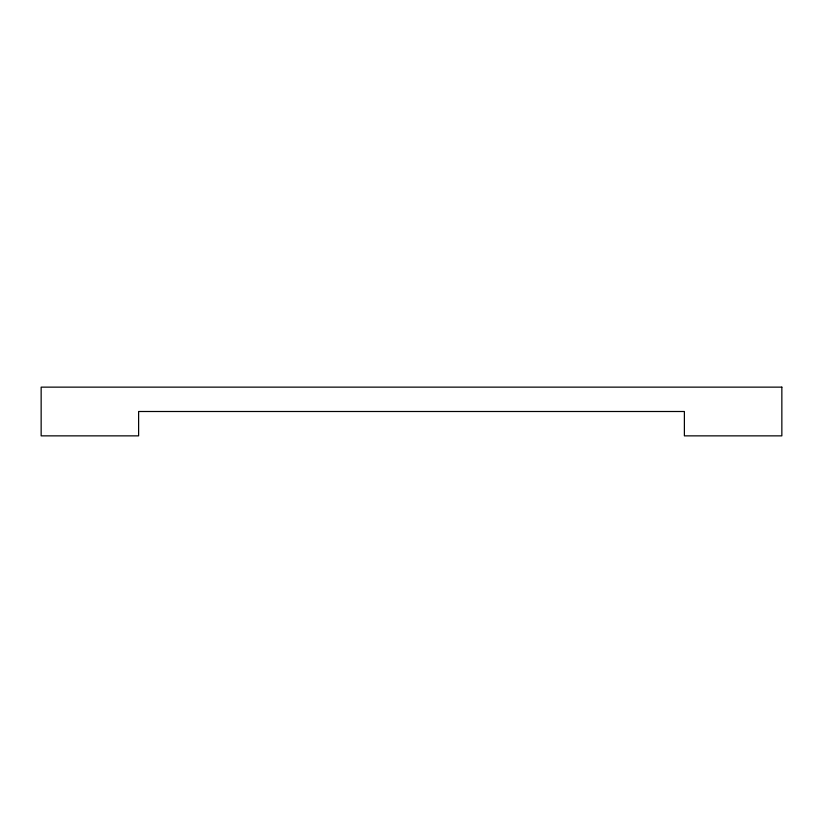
<?xml version="1.0" encoding="UTF-8"?>
<svg xmlns="http://www.w3.org/2000/svg" width="823" height="823" viewBox="0 0 823 823"><rect width="100%" height="100%" fill="white"/><g stroke="black" fill="none" stroke-linecap="round" stroke-linejoin="round"><path stroke-width="1.23" d="M781.85 387.139L41.15 387.139L41.15 435.861L138.614 435.861L138.614 411.5L684.386 411.5L684.386 435.861L781.85 435.861L781.85 387.139"/></g></svg>
